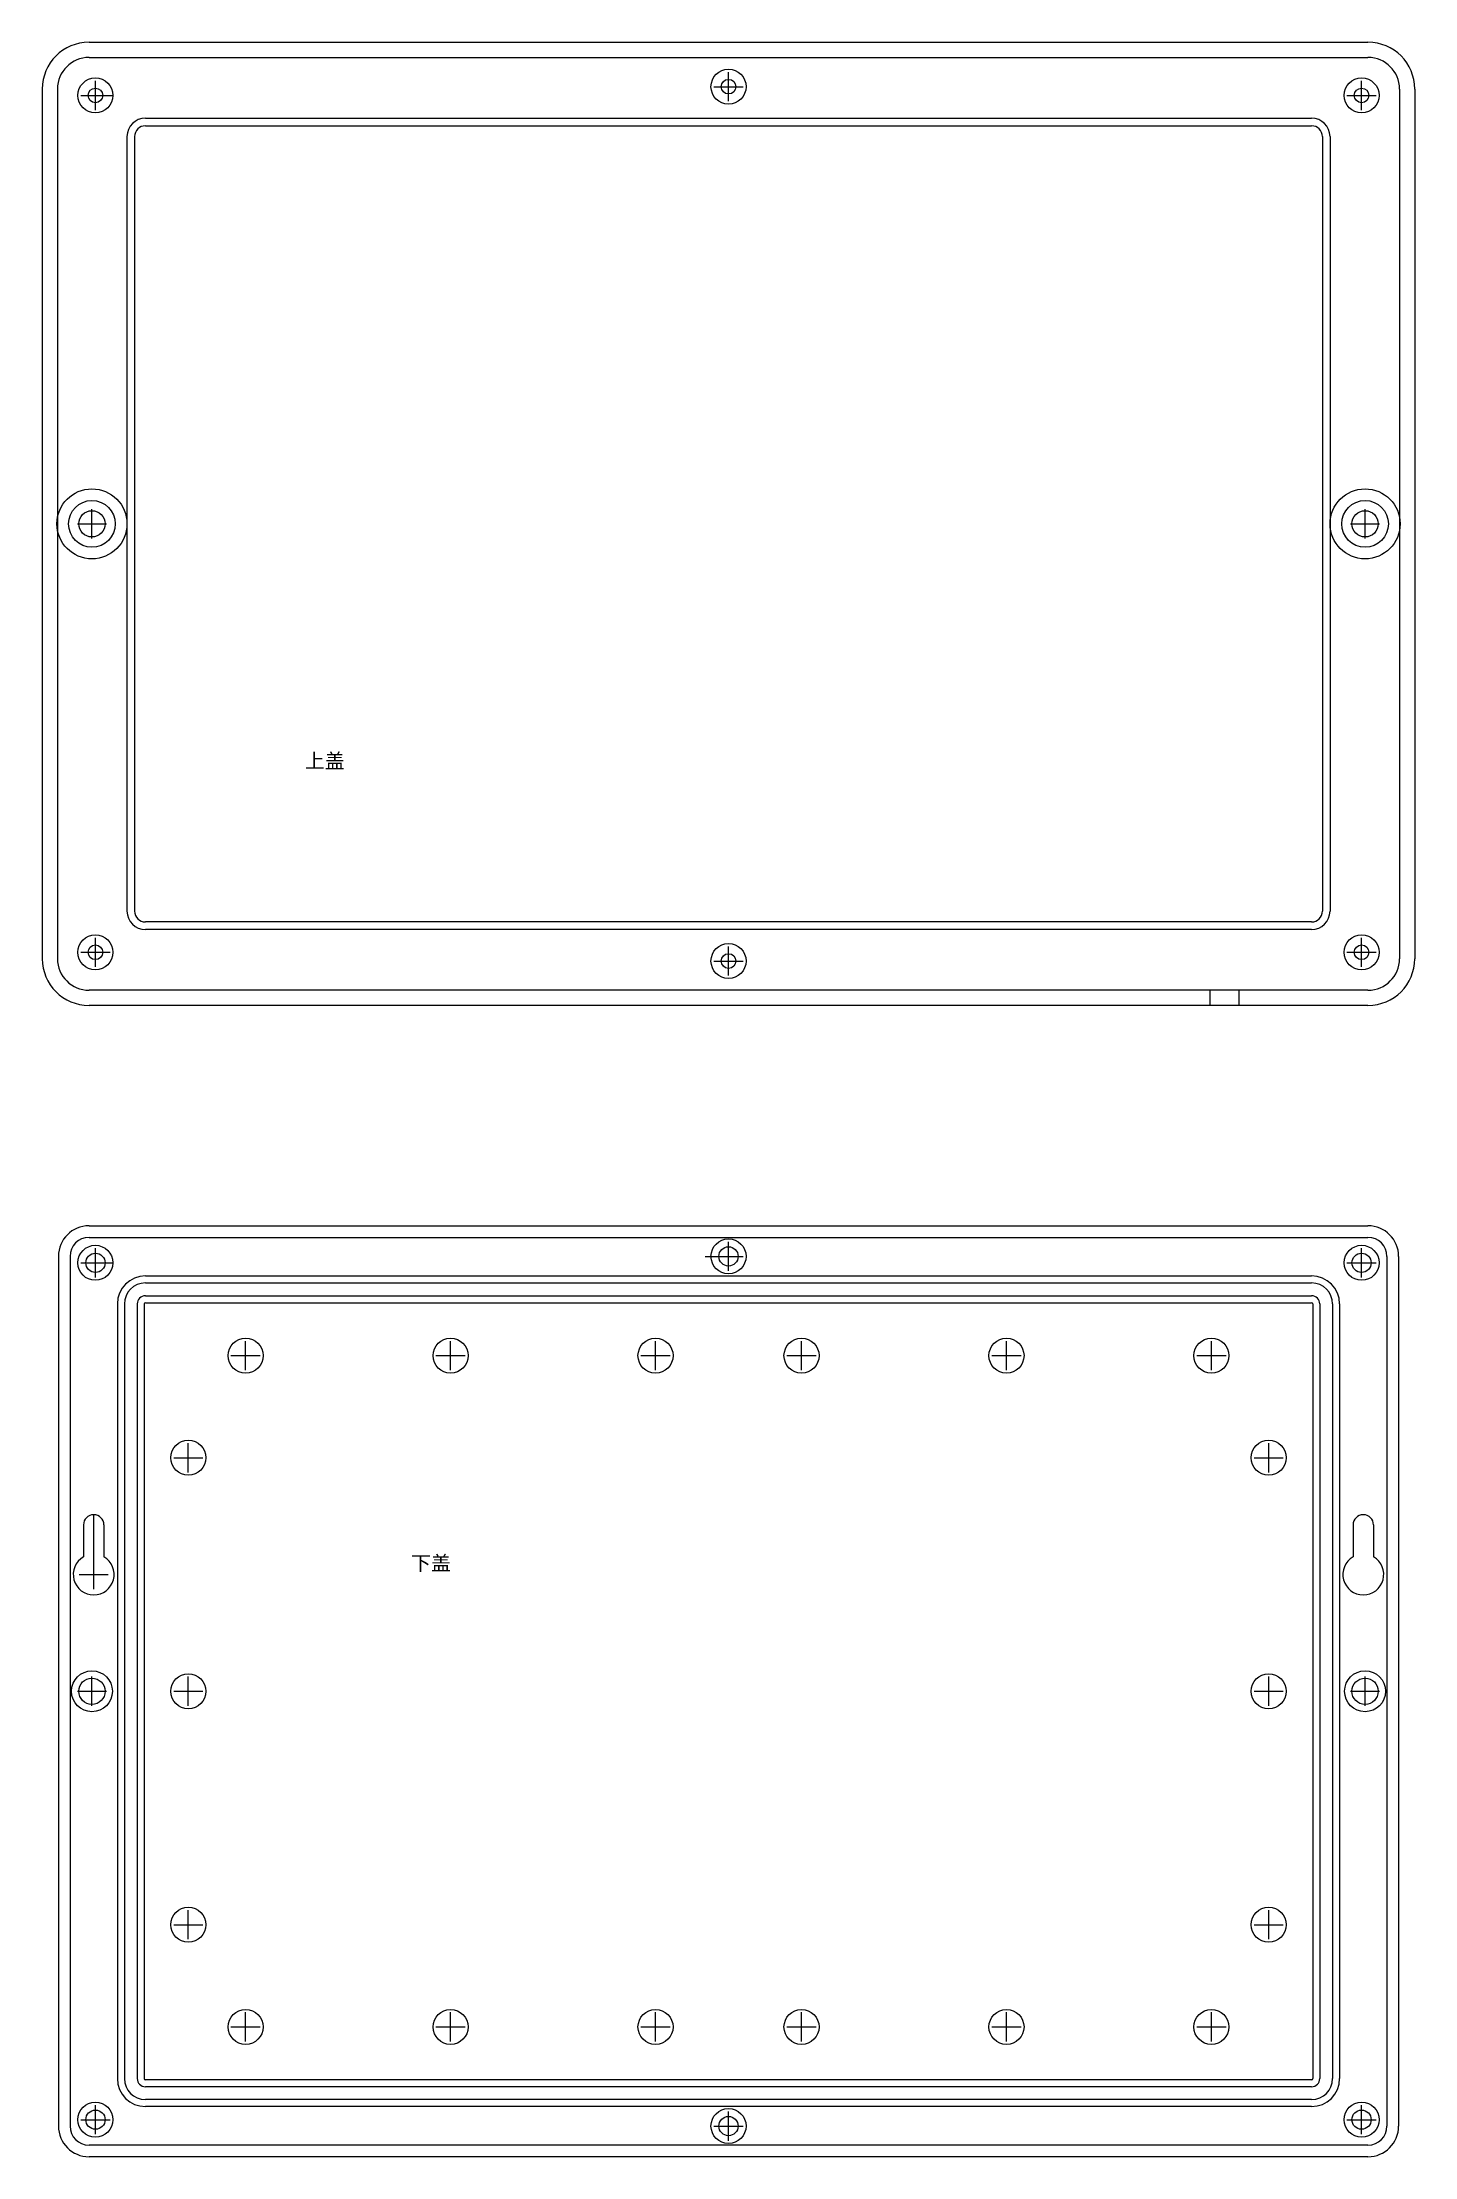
# Model space of a CAD drawing. Header units: millimetres. Extents: x 885 to 1120, y 49 to 412.
import ezdxf

# ---------------------------------------------------------------- set-up
doc = ezdxf.new("R2010")
doc.units = ezdxf.units.MM

msp = doc.modelspace()

# ---------------------------------------------------------------- linework, layer by layer
for p, q in [((893.12, 411.52), (1112.12, 411.52)), ((893.12, 408.92), (1112.12, 408.92)), ((1002.62, 401.42), (1002.62, 406.42)), ((885.12, 403.52), (885.12, 254.52)), ((887.72, 403.52), (887.72, 254.52)), ((891.72, 402.42), (897.22, 402.42)), ((894.22, 399.92), (894.22, 404.92)), ((1000.12, 403.92), (1005.12, 403.92)), ((1108.52, 402.42), (1113.52, 402.42)), ((1111.02, 399.92), (1111.02, 404.92)), ((1117.52, 403.52), (1117.52, 254.52)), ((1120.12, 403.52), (1120.12, 254.52)), ((902.77, 398.52), (1102.47, 398.52)), ((899.62, 395.37), (899.62, 262.67)), ((900.92, 395.37), (900.92, 262.67)), ((902.77, 397.22), (1102.47, 397.22)), ((1104.32, 395.37), (1104.32, 262.67)), ((1105.62, 395.37), (1105.62, 262.67)), ((893.62, 326.52), (893.62, 331.52)), ((1111.62, 326.52), (1111.62, 331.52)), ((891.12, 329.02), (896.12, 329.02)), ((1109.12, 329.02), (1114.12, 329.02)), ((1102.47, 260.82), (902.77, 260.82)), ((894.22, 253.12), (894.22, 258.12)), ((1102.47, 259.52), (902.77, 259.52)), ((1111.02, 253.12), (1111.02, 258.12)), ((891.72, 255.62), (896.72, 255.62)), ((1000.12, 254.12), (1005.12, 254.12)), ((1002.62, 251.62), (1002.62, 256.62)), ((1108.52, 255.62), (1113.52, 255.62)), ((1112.12, 249.12), (893.12, 249.12)), ((1112.12, 246.52), (893.12, 246.52)), ((1085.02, 249.12), (1085.02, 246.52)), ((1090.02, 249.12), (1090.02, 246.52)), ((893.12, 208.77), (1112.12, 208.77)), ((893.12, 206.77), (1112.12, 206.77)), ((887.87, 203.52), (887.87, 54.52)), ((889.87, 203.52), (889.87, 54.52)), ((894.22, 199.92), (894.22, 204.92)), ((998.62, 203.52), (1005.12, 203.52)), ((1002.62, 201.02), (1002.62, 206.02)), ((1111.02, 199.92), (1111.02, 204.92)), ((1115.37, 203.52), (1115.37, 54.52)), ((1117.37, 203.52), (1117.37, 54.52)), ((891.72, 202.42), (897.22, 202.42)), ((902.77, 200.17), (1102.47, 200.17)), ((1108.52, 202.42), (1113.52, 202.42)), ((902.77, 198.97), (1102.47, 198.97)), ((902.77, 196.77), (1102.47, 196.77)), ((897.97, 195.37), (897.97, 62.67)), ((899.17, 195.37), (899.17, 62.67)), ((901.37, 195.37), (901.37, 62.67)), ((902.57, 195.37), (902.57, 62.67)), ((902.77, 195.57), (1102.47, 195.57)), ((1102.67, 195.37), (1102.67, 62.67)), ((1103.87, 195.37), (1103.87, 62.67)), ((1106.07, 195.37), (1106.07, 62.67)), ((1107.27, 195.37), (1107.27, 62.67)), ((919.92, 184.02), (919.92, 189.02)), ((955.02, 184.02), (955.02, 189.02)), ((990.12, 184.02), (990.12, 189.02)), ((1015.12, 184.02), (1015.12, 189.02)), ((1050.22, 184.02), (1050.22, 189.02)), ((1085.32, 184.02), (1085.32, 189.02)), ((917.42, 186.52), (922.42, 186.52)), ((952.52, 186.52), (957.52, 186.52)), ((987.62, 186.52), (992.62, 186.52)), ((1012.62, 186.52), (1017.62, 186.52)), ((1047.72, 186.52), (1052.72, 186.52)), ((1082.82, 186.52), (1087.82, 186.52)), ((910.12, 166.52), (910.12, 171.52)), ((1095.12, 166.52), (1095.12, 171.52)), ((907.62, 169.02), (912.62, 169.02)), ((1092.62, 169.02), (1097.62, 169.02)), ((892.17, 157.52), (892.17, 152.06)), ((893.92, 146.52), (893.92, 159.27)), ((895.67, 157.52), (895.67, 152.06)), ((1109.57, 157.52), (1109.57, 152.06)), ((1113.07, 157.52), (1113.07, 152.06)), ((891.42, 149.02), (896.42, 149.02)), ((893.62, 126.52), (893.62, 131.52)), ((910.12, 126.52), (910.12, 131.52)), ((1095.12, 126.52), (1095.12, 131.52)), ((1111.62, 126.52), (1111.62, 131.52)), ((891.12, 129.02), (896.12, 129.02)), ((907.62, 129.02), (912.62, 129.02)), ((1092.62, 129.02), (1097.62, 129.02)), ((1109.12, 129.02), (1114.12, 129.02)), ((910.12, 86.52), (910.12, 91.52)), ((1095.12, 86.52), (1095.12, 91.52)), ((907.62, 89.02), (912.62, 89.02)), ((1092.62, 89.02), (1097.62, 89.02)), ((919.92, 69.02), (919.92, 74.02)), ((955.02, 69.02), (955.02, 74.02)), ((990.12, 69.02), (990.12, 74.02)), ((1015.12, 69.02), (1015.12, 74.02)), ((1050.22, 69.02), (1050.22, 74.02)), ((1085.32, 69.02), (1085.32, 74.02)), ((917.42, 71.52), (922.42, 71.52)), ((952.52, 71.52), (957.52, 71.52)), ((987.62, 71.52), (992.62, 71.52)), ((1012.62, 71.52), (1017.62, 71.52)), ((1047.72, 71.52), (1052.72, 71.52)), ((1082.82, 71.52), (1087.82, 71.52)), ((1102.47, 62.47), (902.77, 62.47)), ((894.22, 53.12), (894.22, 58.12)), ((1102.47, 61.27), (902.77, 61.27)), ((1102.47, 59.07), (902.77, 59.07)), ((1111.02, 53.12), (1111.02, 58.12)), ((891.72, 55.62), (896.72, 55.62)), ((1102.47, 57.87), (902.77, 57.87)), ((1000.12, 54.52), (1005.12, 54.52)), ((1002.62, 52.02), (1002.62, 57.02)), ((1108.52, 55.62), (1113.52, 55.62)), ((1112.12, 51.27), (893.12, 51.27)), ((1112.12, 49.27), (893.12, 49.27))]:
    msp.add_line(p, q)
for centre, radius in [((1002.62, 403.92), 3), ((894.22, 402.42), 3), ((894.22, 402.42), 1.25), ((1002.62, 403.92), 1.25), ((1111.02, 402.42), 3), ((1111.02, 402.42), 1.25), ((893.62, 329.02), 6), ((1111.62, 329.02), 6), ((893.62, 329.02), 4), ((893.62, 329.02), 2.25), ((1111.62, 329.02), 4), ((1111.62, 329.02), 2.25), ((894.22, 255.62), 3), ((1111.02, 255.62), 3), ((894.22, 255.62), 1.25), ((1002.62, 254.12), 3), ((1002.62, 254.12), 1.25), ((1111.02, 255.62), 1.25), ((1002.62, 203.52), 3), ((894.22, 202.42), 3), ((894.22, 202.42), 1.65), ((1002.62, 203.52), 1.65), ((1111.02, 202.42), 3), ((1111.02, 202.42), 1.65), ((919.92, 186.52), 3), ((955.02, 186.52), 3), ((990.12, 186.52), 3), ((1015.12, 186.52), 3), ((1050.22, 186.52), 3), ((1085.32, 186.52), 3), ((910.12, 169.02), 3), ((1095.12, 169.02), 3), ((893.62, 129.02), 3.5), ((893.62, 129.02), 2.25), ((910.12, 129.02), 3), ((1095.12, 129.02), 3), ((1111.62, 129.02), 3.5), ((1111.62, 129.02), 2.25), ((910.12, 89.02), 3), ((1095.12, 89.02), 3), ((919.92, 71.52), 3), ((955.02, 71.52), 3), ((990.12, 71.52), 3), ((1015.12, 71.52), 3), ((1050.22, 71.52), 3), ((1085.32, 71.52), 3), ((894.22, 55.62), 3), ((1111.02, 55.62), 3), ((894.22, 55.62), 1.65), ((1002.62, 54.52), 3), ((1002.62, 54.52), 1.65), ((1111.02, 55.62), 1.65)]:
    msp.add_circle(centre, radius)
for centre, radius, start, end in [((893.12, 403.52), 8, 90, 180), ((1112.12, 403.52), 8, 0, 90), ((893.12, 403.52), 5.4, 90, 180), ((1112.12, 403.52), 5.4, 0, 90), ((902.77, 395.37), 3.15, 90, 180), ((1102.47, 395.37), 3.15, 360, 90), ((902.77, 395.37), 1.85, 90, 180), ((1102.47, 395.37), 1.85, 360, 90), ((902.77, 262.67), 3.15, 180, 270), ((902.77, 262.67), 1.85, 180, 270), ((1102.47, 262.67), 3.15, 270, 0), ((1102.47, 262.67), 1.85, 270, 0), ((893.12, 254.52), 8, 180, 270), ((893.12, 254.52), 5.4, 180, 270), ((1112.12, 254.52), 8, 270, 0), ((1112.12, 254.52), 5.4, 270, 0), ((893.12, 203.52), 5.25, 90, 180), ((893.12, 203.52), 3.25, 90, 180), ((1112.12, 203.52), 5.25, 0, 90), ((1112.12, 203.52), 3.25, 0, 90), ((902.77, 195.37), 4.8, 90, 180), ((1102.47, 195.37), 4.8, 360, 90), ((902.77, 195.37), 3.6, 90, 180), ((902.77, 195.37), 1.4, 90, 180), ((1102.47, 195.37), 3.6, 360, 90), ((1102.47, 195.37), 1.4, 360, 90), ((902.77, 195.37), 0.2, 90, 180), ((1102.47, 195.37), 0.2, 360, 90), ((893.92, 157.52), 1.75, 0, 180), ((1111.32, 157.52), 1.75, 0, 180), ((893.92, 149.02), 3.5, 120, 60), ((1111.32, 149.02), 3.5, 120, 60), ((902.77, 62.67), 4.8, 180, 270), ((902.77, 62.67), 3.6, 180, 270), ((902.77, 62.67), 1.4, 180, 270), ((902.77, 62.67), 0.2, 180, 270), ((1102.47, 62.67), 3.6, 270, 0), ((1102.47, 62.67), 1.4, 270, 0), ((1102.47, 62.67), 4.8, 270, 0), ((1102.47, 62.67), 0.2, 270, 0), ((893.12, 54.52), 5.25, 180, 270), ((893.12, 54.52), 3.25, 180, 270), ((1112.12, 54.52), 5.25, 270, 360), ((1112.12, 54.52), 3.25, 270, 0)]:
    msp.add_arc(centre, radius, start, end)

# ---------------------------------------------------------------- texts
at = {"char_height": 2.5, "attachment_point": 1}
for s, insert, width in [('{\\fSimSun|b0|i0|c134|p54;上盖}', (930.08, 289.67), 23.0495), ('{\\fSimSun|b0|i0|c134|p54;下盖}', (948.26, 152.22), 37.2806)]:
    msp.add_mtext(s, dxfattribs=dict(at, insert=insert, width=width))

doc.saveas('drawing.dxf')
